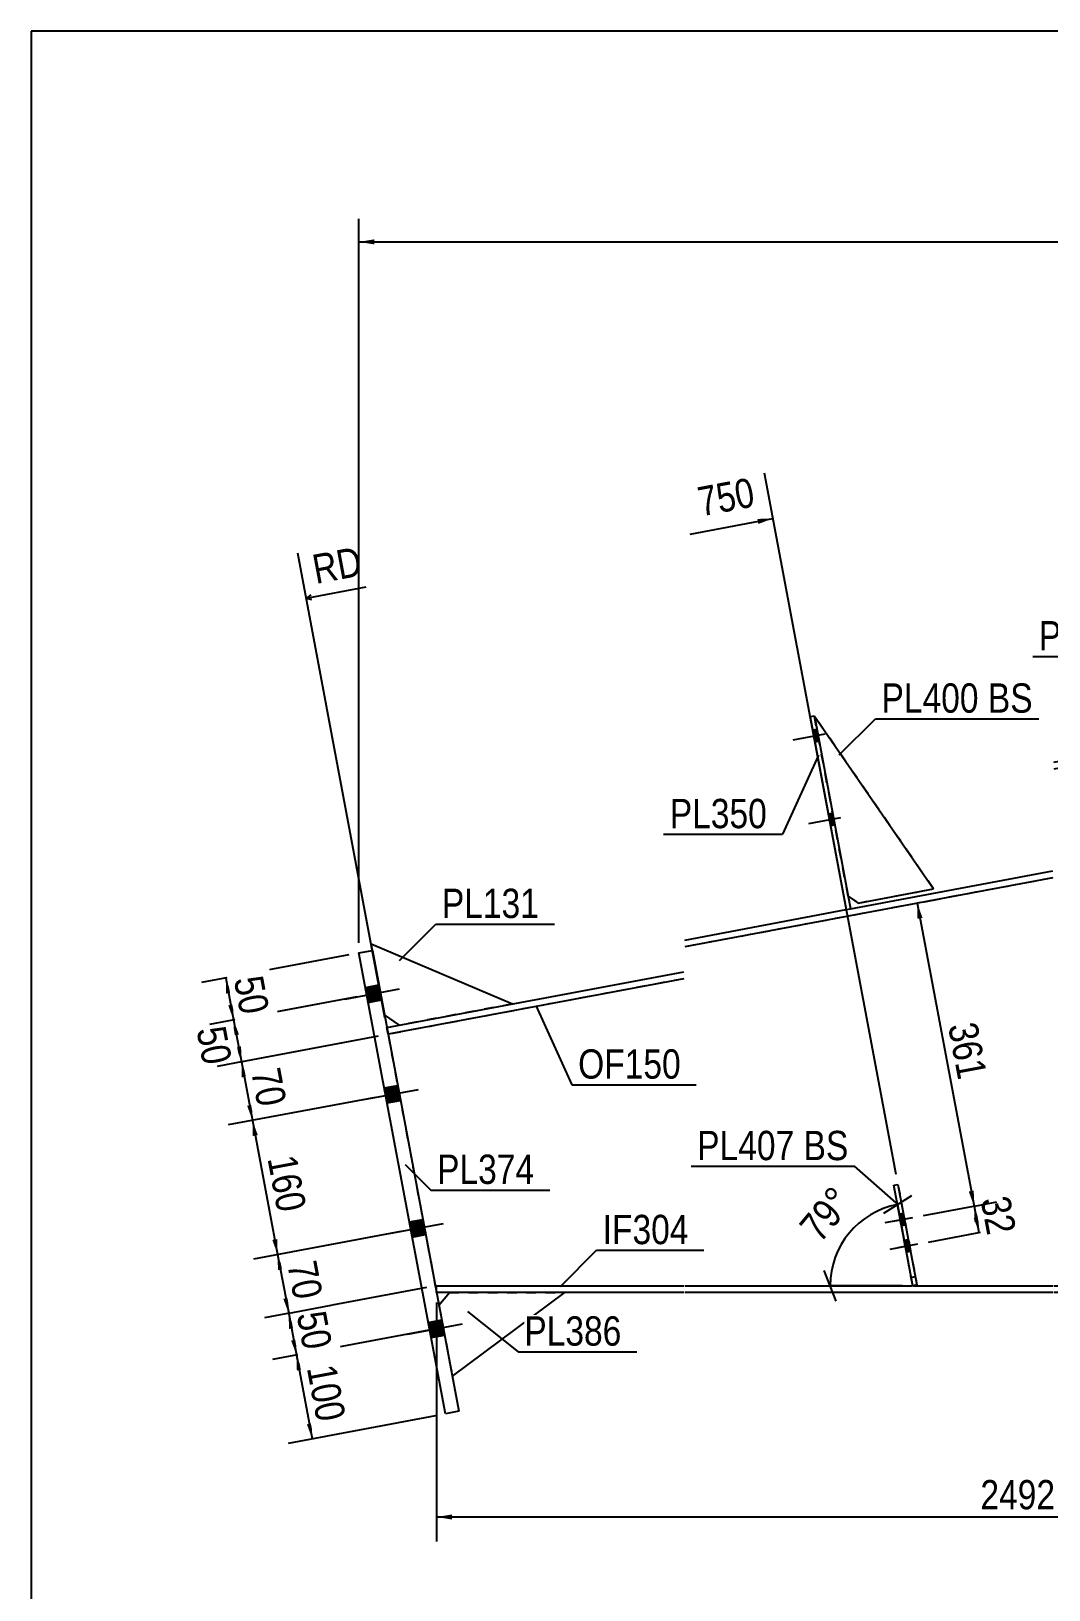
# Model space of a CAD drawing. Header units: millimetres. Extents: x -250 to 153, y -154 to 123.
# Drawn here: x -247.3 to -147.8, y -28.9 to 123.5 of the extents above; entities that cross this region are included whole.
import ezdxf

# ---------------------------------------------------------------- set-up
doc = ezdxf.new("R2010")
doc.units = ezdxf.units.MM
doc.linetypes.add('DXK_LINE_DOT1', pattern=[1.8814, 0.9407, -0.9407])
doc.linetypes.add('DXK_LINE_DOT2', pattern=[3.9198, 1.9599, -1.9599])
doc.styles.add('Arial Narrow', font='ARIALN.TTF', dxfattribs={"height": 0.2})

# ---------------------------------------------------------------- blocks, each defined once
blk = doc.blocks.new('Unknown-627307823-14430')
at = {"color": 5, "linetype": 'Continuous'}
for p, q in [((152.73, 123.46), (-247.27, 123.46)), ((-247.27, 123.46), (-247.27, -153.54))]:
    blk.add_line(p, q, dxfattribs=at)
blk = doc.blocks.new('Part-627307823-7544 - 7523')
at = {"color": 2, "linetype": 'Continuous'}
for p, q in [((-93.13, 66.12), (-60.76, 72.2)), ((-60.76, 72.2), (-60.63, 71.55)), ((-60.63, 71.55), (-109.33, 62.4)), ((-109.33, 63.08), (-93.53, 66.05)), ((-109.43, 58.43), (-147.28, 51.33)), ((-131.07, 55.05), (-109.43, 59.11)), ((-147.28, 52), (-131.48, 54.97)), ((-167.16, 37.67), (-147.38, 41.38)), ((-147.38, 40.7), (-183.37, 33.95)), ((-183.37, 34.62), (-167.57, 37.59)), ((-212.49, 26.06), (-183.47, 31.51)), ((-183.47, 30.83), (-212.37, 25.4))]:
    blk.add_line(p, q, dxfattribs=at)
at = {"color": 7, "linetype": 'DXK_LINE_DOT1'}
for p, q in [((-93.13, 66.12), (-93.53, 66.05)), ((-131.48, 54.97), (-131.07, 55.05)), ((-167.57, 37.59), (-167.16, 37.67)), ((-212.37, 25.4), (-212.49, 26.06))]:
    blk.add_line(p, q, dxfattribs=at)
blk = doc.blocks.new('Part-627307823-7543 - 7523')
at = {"color": 7, "linetype": 'DXK_LINE_DOT1'}
for p, q in [((-60.63, 71.55), (-109.33, 62.4)), ((-109.43, 58.43), (-147.28, 51.33)), ((-147.38, 40.7), (-183.37, 33.95)), ((-183.47, 30.83), (-212.37, 25.4)), ((-212.37, 25.4), (-207.76, 0.83)), ((-207.63, 0.83), (-183.47, 0.83)), ((-183.37, 0.83), (-147.38, 0.83)), ((-147.28, 0.83), (-109.43, 0.83)), ((-109.33, 0.83), (-60.63, 0.83))]:
    blk.add_line(p, q, dxfattribs=at)
at = {"color": 2, "linetype": 'Continuous'}
for p, q in [((-60.63, 0.83), (-60.63, 71.55)), ((-207.76, 0.83), (-207.63, 0.83))]:
    blk.add_line(p, q, dxfattribs=at)
blk = doc.blocks.new('Part-627307823-7545 - 7523')
at = {"color": 2, "linetype": 'Continuous'}
for p, q in [((-207.63, 0.17), (-207.63, 0.83)), ((-207.63, 0.83), (-183.47, 0.83)), ((-183.47, 0.17), (-207.63, 0.17)), ((-183.37, 0.83), (-161.09, 0.83)), ((-147.38, 0.17), (-183.37, 0.17)), ((-161.01, 0.83), (-147.38, 0.83)), ((-147.28, 0.83), (-121.73, 0.83)), ((-109.43, 0.17), (-147.28, 0.17)), ((-121.66, 0.83), (-109.43, 0.83)), ((-109.33, 0.83), (-93.97, 0.83)), ((-93.97, 0.17), (-109.33, 0.17))]:
    blk.add_line(p, q, dxfattribs=at)
at = {"color": 7, "linetype": 'DXK_LINE_DOT1'}
for p, q in [((-207.63, 0.17), (-207.63, 0.17)), ((-207.63, 0.17), (-207.63, 0.17)), ((-93.97, 0.83), (-93.97, 0.17))]:
    blk.add_line(p, q, dxfattribs=at)
blk = doc.blocks.new('Bolt-627307823-7610 - 7523')
at = {"linetype": 'Continuous'}
for points in [[(-170.23, 54.05), (-170.45, 55.2), (-170.86, 55.12), (-170.64, 53.97)], [(-170.23, 54.05), (-170.45, 55.2), (-170.86, 55.12), (-170.64, 53.97)], [(-170.23, 54.05), (-170.45, 55.2), (-170.86, 55.12), (-170.64, 53.97)], [(-168.69, 45.86), (-168.91, 47), (-169.32, 46.93), (-169.1, 45.78)], [(-168.69, 45.86), (-168.91, 47), (-169.32, 46.93), (-169.1, 45.78)], [(-168.69, 45.86), (-168.91, 47), (-169.32, 46.93), (-169.1, 45.78)]]:
    blk.add_hatch(color=3, dxfattribs=at).paths.add_polyline_path(points)
at = {"color": 3, "linetype": 'Continuous'}
for p, q in [((-170.45, 55.2), (-170.86, 55.12)), ((-170.45, 55.2), (-170.86, 55.12)), ((-170.45, 55.2), (-170.86, 55.12)), ((-169.68, 54.74), (-172.8, 54.16)), ((-169.68, 54.74), (-172.8, 54.16)), ((-169.68, 54.74), (-172.8, 54.16)), ((-170.23, 54.05), (-170.64, 53.97)), ((-170.23, 54.05), (-170.64, 53.97)), ((-170.23, 54.05), (-170.64, 53.97)), ((-168.15, 46.55), (-171.26, 45.97)), ((-168.15, 46.55), (-171.26, 45.97)), ((-168.15, 46.55), (-171.26, 45.97)), ((-168.91, 47), (-169.32, 46.93)), ((-168.91, 47), (-169.32, 46.93)), ((-168.91, 47), (-169.32, 46.93)), ((-168.69, 45.86), (-169.1, 45.78)), ((-168.69, 45.86), (-169.1, 45.78)), ((-168.69, 45.86), (-169.1, 45.78))]:
    blk.add_line(p, q, dxfattribs=at)
blk = doc.blocks.new('Bolt-627307823-7611 - 7523')
at = {"color": 3, "linetype": 'DXK_LINE_DOT2'}
for p, q in [((-161.99, 7.9), (-162.4, 7.83)), ((-161.1, 7.47), (-163.81, 6.97)), ((-161.77, 6.76), (-162.18, 6.68)), ((-160.62, 4.89), (-163.32, 4.38)), ((-161.51, 5.32), (-161.91, 5.24)), ((-161.29, 4.17), (-161.7, 4.1))]:
    blk.add_line(p, q, dxfattribs=at)
blk = doc.blocks.new('Part-627307823-7549 - 7523')
at = {"color": 2, "linetype": 'Continuous'}
for p, q in [((-170.69, 56.51), (-171.1, 56.43)), ((-171.1, 56.43), (-167.57, 37.59)), ((-170.69, 56.51), (-167.16, 37.67)), ((-167.57, 37.59), (-167.16, 37.67))]:
    blk.add_line(p, q, dxfattribs=at)
blk = doc.blocks.new('Part-627307823-7550 - 7523')
at = {"color": 2, "linetype": 'Continuous'}
for p, q in [((-170.69, 56.51), (-159.04, 39.62)), ((-166.41, 38.23), (-159.04, 39.62)), ((-167.39, 38.9), (-166.41, 38.23))]:
    blk.add_line(p, q, dxfattribs=at)
at = {"color": 7, "linetype": 'DXK_LINE_DOT1'}
blk.add_line((-167.39, 38.9), (-170.69, 56.51), dxfattribs=at)
blk = doc.blocks.new('Part-627307823-7551 - 7523')
at = {"color": 7, "linetype": 'DXK_LINE_DOT1'}
for p, q in [((-162.93, 10.65), (-162.52, 10.72)), ((-162.52, 10.72), (-160.67, 0.9)), ((-161.08, 0.82), (-162.93, 10.65)), ((-161.24, 1.64), (-160.83, 1.72)), ((-160.67, 0.9), (-161.08, 0.82))]:
    blk.add_line(p, q, dxfattribs=at)
blk = doc.blocks.new('Part-627307823-7563 - 7523')
at = {"color": 2, "linetype": 'Continuous'}
for p, q in [((-215.22, 33.35), (-213.91, 33.59)), ((-213.91, 33.59), (-205.45, -11.45)), ((-206.76, -11.7), (-215.22, 33.35)), ((-205.45, -11.45), (-206.76, -11.7))]:
    blk.add_line(p, q, dxfattribs=at)
blk = doc.blocks.new('Part-627307823-7566 - 7523')
at = {"color": 2, "linetype": 'Continuous'}
for p, q in [((-213.91, 33.59), (-214.03, 34.25)), ((-214.03, 34.25), (-200.21, 28.37)), ((-211.27, 26.29), (-212.72, 27.29))]:
    blk.add_line(p, q, dxfattribs=at)
at = {"color": 7, "linetype": 'DXK_LINE_DOT1'}
for p, q in [((-212.72, 27.29), (-213.91, 33.59)), ((-200.21, 28.37), (-211.27, 26.29))]:
    blk.add_line(p, q, dxfattribs=at)
blk = doc.blocks.new('Bolt-627307823-7632 - 7523')
at = {"linetype": 'Continuous'}
for points in [[(-161.77, 6.76), (-161.99, 7.9), (-162.4, 7.83), (-162.18, 6.68)], [(-161.29, 4.17), (-161.51, 5.32), (-161.91, 5.24), (-161.7, 4.1)]]:
    blk.add_hatch(color=3, dxfattribs=at).paths.add_polyline_path(points)
at = {"color": 3, "linetype": 'Continuous'}
for p, q in [((-161.99, 7.9), (-162.4, 7.83)), ((-161.1, 7.47), (-163.81, 6.97)), ((-161.77, 6.76), (-162.18, 6.68)), ((-160.62, 4.89), (-163.32, 4.38)), ((-161.51, 5.32), (-161.91, 5.24)), ((-161.29, 4.17), (-161.7, 4.1))]:
    blk.add_line(p, q, dxfattribs=at)
blk = doc.blocks.new('Part-627307823-7568 - 7523')
at = {"color": 2, "linetype": 'Continuous'}
for p, q in [((-207.4, -1.06), (-206.38, 0.17)), ((-195.13, 0.17), (-206.09, -8.02))]:
    blk.add_line(p, q, dxfattribs=at)
at = {"color": 7, "linetype": 'DXK_LINE_DOT1'}
for p, q in [((-206.38, 0.17), (-195.13, 0.17)), ((-207.4, -1.06), (-206.09, -8.02))]:
    blk.add_line(p, q, dxfattribs=at)
blk = doc.blocks.new('Part-627307823-7586 - 7523')
at = {"color": 2, "linetype": 'Continuous'}
for p, q in [((-162.93, 10.65), (-162.52, 10.72)), ((-162.52, 10.72), (-160.67, 0.9)), ((-161.08, 0.82), (-162.93, 10.65)), ((-160.67, 0.9), (-161.08, 0.82))]:
    blk.add_line(p, q, dxfattribs=at)
blk = doc.blocks.new('Part-627307823-7601 - 7523')
at = {"color": 7, "linetype": 'DXK_LINE_DOT1'}
for p, q in [((-159.04, 39.62), (-170.69, 56.51)), ((-166.41, 38.23), (-159.04, 39.62)), ((-167.39, 38.9), (-166.41, 38.23))]:
    blk.add_line(p, q, dxfattribs=at)
blk = doc.blocks.new('Bolt-627307823-7622 - 7523')
at = {"linetype": 'Continuous'}
for points in [[(-214.59, 29.99), (-214.31, 28.52), (-213, 28.76), (-213.28, 30.24)], [(-214.59, 29.99), (-214.31, 28.52), (-213, 28.76), (-213.28, 30.24)], [(-212.74, 20.16), (-212.47, 18.69), (-211.16, 18.93), (-211.43, 20.41)], [(-212.74, 20.16), (-212.47, 18.69), (-211.16, 18.93), (-211.43, 20.41)], [(-210.28, 7.06), (-210.01, 5.58), (-208.7, 5.83), (-208.97, 7.3)], [(-210.28, 7.06), (-210.01, 5.58), (-208.7, 5.83), (-208.97, 7.3)], [(-208.44, -2.77), (-208.16, -4.24), (-206.85, -4), (-207.13, -2.52)], [(-208.44, -2.77), (-208.16, -4.24), (-206.85, -4), (-207.13, -2.52)]]:
    blk.add_hatch(color=3, dxfattribs=at).paths.add_polyline_path(points)
at = {"color": 3, "linetype": 'Continuous'}
for p, q in [((-216.58, 28.85), (-211.26, 29.85)), ((-216.58, 28.85), (-211.26, 29.85)), ((-214.59, 29.99), (-213.28, 30.24)), ((-214.59, 29.99), (-213.28, 30.24)), ((-214.31, 28.52), (-213, 28.76)), ((-214.31, 28.52), (-213, 28.76)), ((-214.73, 19.02), (-209.41, 20.02)), ((-214.73, 19.02), (-209.41, 20.02)), ((-212.74, 20.16), (-211.43, 20.41)), ((-212.74, 20.16), (-211.43, 20.41)), ((-212.47, 18.69), (-211.16, 18.93)), ((-212.47, 18.69), (-211.16, 18.93)), ((-212.27, 5.92), (-206.95, 6.92)), ((-212.27, 5.92), (-206.95, 6.92)), ((-210.28, 7.06), (-208.97, 7.3)), ((-210.28, 7.06), (-208.97, 7.3)), ((-210.01, 5.58), (-208.7, 5.83)), ((-210.01, 5.58), (-208.7, 5.83)), ((-210.43, -3.91), (-205.1, -2.91)), ((-210.43, -3.91), (-205.1, -2.91)), ((-208.44, -2.77), (-207.13, -2.52)), ((-208.44, -2.77), (-207.13, -2.52)), ((-208.16, -4.24), (-206.85, -4)), ((-208.16, -4.24), (-206.85, -4))]:
    blk.add_line(p, q, dxfattribs=at)
blk = doc.blocks.new('StraightDimension-627307823-16600 - 7523')
at = {"linetype": 'Continuous'}
blk.add_hatch(color=7, dxfattribs=at).paths.add_polyline_path([(-176.26, 75.78), (-174.74, 75.82), (-176.17, 75.29)])
at = {"color": 7, "linetype": 'Continuous'}
for p, q in [((-162.7, 11.71), (-175.57, 80.24)), ((-182.84, 74.3), (-174.74, 75.82))]:
    blk.add_line(p, q, dxfattribs=at)
at = {"color": 0, "linetype": 'Continuous'}
blk.add_wipeout([(-214.06, 69.81), (-214.84, 73.93), (-220.68, 72.84), (-219.91, 68.71)], dxfattribs=at)
at = {"color": 7, "linetype": 'Continuous'}
for p, q in [((-212.68, 27.04), (-221.2, 72.43)), ((-214.54, 69.11), (-220.37, 68.01)), ((-219.93, 68.35), (-220.37, 68.01)), ((-219.84, 67.86), (-220.37, 68.01))]:
    blk.add_line(p, q, dxfattribs=at)
at = {"color": 3, "linetype": 'Continuous', "style": 'Arial Narrow'}
blk.add_text('RD', height=2.863, rotation=10.6341, dxfattribs=at).set_placement((-219.43, 69.41))
at = {"color": 0}
blk.add_wipeout([(-175.67, 76.56), (-176.45, 80.69), (-183.02, 79.45), (-182.24, 75.32)], dxfattribs=at)
at = {"color": 3, "style": 'Arial Narrow'}
blk.add_text('750', height=2.863, rotation=10.6341, dxfattribs=at).set_placement((-181.76, 76.02))
blk = doc.blocks.new('StraightDimension-627307823-16671 - 7523')
at = {"linetype": 'Continuous'}
for points in [[(-155.05, 7.09), (-155.08, 8.61), (-154.56, 7.18)], [(-154.63, 7.54), (-154.6, 6.02), (-155.12, 7.45)]]:
    blk.add_hatch(color=7, dxfattribs=at).paths.add_polyline_path(points)
at = {"color": 7, "linetype": 'Continuous'}
for p, q in [((-160.02, 7.68), (-152.87, 9.02)), ((-155.08, 8.61), (-154.6, 6.02)), ((-159.53, 5.1), (-152.39, 6.44))]:
    blk.add_line(p, q, dxfattribs=at)
at = {"color": 0}
blk.add_wipeout([(-154.24, 4.96), (-150.12, 5.73), (-151.01, 10.5), (-155.14, 9.73)], dxfattribs=at)
at = {"color": 3, "style": 'Arial Narrow'}
blk.add_text('32', height=2.863, rotation=-79.3661, dxfattribs=at).set_placement((-154.44, 9.25))
blk = doc.blocks.new('StraightDimension-627307823-16277 - 7523')
at = {"linetype": 'Continuous'}
for points in [[(-227.44, 25.29), (-227.48, 26.81), (-226.95, 25.38)], [(-226.74, 24.23), (-226.71, 22.71), (-227.23, 24.14)]]:
    blk.add_hatch(color=7, dxfattribs=at).paths.add_polyline_path(points)
at = {"color": 7, "linetype": 'Continuous'}
for p, q in [((-215.43, 29.07), (-229.69, 26.39)), ((-227.48, 26.81), (-226.71, 22.71)), ((-213.35, 25.22), (-228.92, 22.3))]:
    blk.add_line(p, q, dxfattribs=at)
at = {"color": 0}
blk.add_wipeout([(-230.92, 21.57), (-226.79, 22.34), (-227.69, 27.12), (-231.81, 26.34)], dxfattribs=at)
at = {"color": 3, "style": 'Arial Narrow'}
blk.add_text('50', height=2.863, rotation=-79.3661, dxfattribs=at).set_placement((-231.11, 25.86))
blk = doc.blocks.new('StraightDimension-627307823-16272 - 7523')
at = {"linetype": 'Continuous'}
for points in [[(-221.29, -7.47), (-221.32, -5.95), (-220.8, -7.38)], [(-219.82, -12.62), (-219.79, -14.14), (-220.31, -12.72)]]:
    blk.add_hatch(color=7, dxfattribs=at).paths.add_polyline_path(points)
at = {"color": 7, "linetype": 'Continuous'}
for p, q in [((-207.85, -3.42), (-223.68, -6.4)), ((-221.32, -5.95), (-219.79, -14.14)), ((-207.74, -11.88), (-222.14, -14.59))]:
    blk.add_line(p, q, dxfattribs=at)
at = {"color": 0}
blk.add_wipeout([(-219.79, -13.31), (-215.66, -12.53), (-216.9, -5.96), (-221.02, -6.74)], dxfattribs=at)
at = {"color": 3, "style": 'Arial Narrow'}
blk.add_text('100', height=2.863, rotation=-79.3661, dxfattribs=at).set_placement((-220.32, -7.22))
blk = doc.blocks.new('StraightDimension-627307823-16273 - 7523')
at = {"linetype": 'Continuous'}
for points in [[(-222.06, -3.4), (-222.09, -1.88), (-221.57, -3.31)], [(-221.35, -4.43), (-221.32, -5.95), (-221.85, -4.53)]]:
    blk.add_hatch(color=7, dxfattribs=at).paths.add_polyline_path(points)
at = {"color": 7, "linetype": 'Continuous'}
for p, q in [((-208.62, 0.65), (-224.45, -2.32)), ((-222.09, -1.88), (-221.32, -5.95)), ((-207.85, -3.42), (-223.68, -6.4))]:
    blk.add_line(p, q, dxfattribs=at)
at = {"color": 0}
blk.add_wipeout([(-221.11, -6.28), (-216.98, -5.5), (-217.88, -0.73), (-222.01, -1.5)], dxfattribs=at)
at = {"color": 3, "style": 'Arial Narrow'}
blk.add_text('50', height=2.863, rotation=-79.3661, dxfattribs=at).set_placement((-221.31, -1.98))
blk = doc.blocks.new('StraightDimension-627307823-16274 - 7523')
at = {"linetype": 'Continuous'}
for points in [[(-223.14, 2.35), (-223.17, 3.87), (-222.65, 2.45)], [(-222.12, -0.36), (-222.09, -1.88), (-222.61, -0.45)]]:
    blk.add_hatch(color=7, dxfattribs=at).paths.add_polyline_path(points)
at = {"color": 7, "linetype": 'Continuous'}
for p, q in [((-211.13, 6.14), (-225.53, 3.43)), ((-223.17, 3.87), (-222.09, -1.88)), ((-208.62, 0.65), (-224.45, -2.32))]:
    blk.add_line(p, q, dxfattribs=at)
at = {"color": 0}
blk.add_wipeout([(-222.03, -1.36), (-217.91, -0.59), (-218.8, 4.19), (-222.93, 3.41)], dxfattribs=at)
at = {"color": 3, "style": 'Arial Narrow'}
blk.add_text('70', height=2.863, rotation=-79.3661, dxfattribs=at).set_placement((-222.23, 2.93))
blk = doc.blocks.new('StraightDimension-627307823-16275 - 7523')
at = {"linetype": 'Continuous'}
for points in [[(-225.6, 15.46), (-225.63, 16.98), (-225.11, 15.55)], [(-223.2, 5.39), (-223.17, 3.87), (-223.69, 5.3)]]:
    blk.add_hatch(color=7, dxfattribs=at).paths.add_polyline_path(points)
at = {"color": 7, "linetype": 'Continuous'}
for p, q in [((-213.59, 19.24), (-227.99, 16.54)), ((-225.63, 16.98), (-223.17, 3.87)), ((-211.13, 6.14), (-225.53, 3.43))]:
    blk.add_line(p, q, dxfattribs=at)
at = {"color": 0}
blk.add_wipeout([(-223.64, 7.17), (-219.51, 7.94), (-220.74, 14.51), (-224.87, 13.74)], dxfattribs=at)
at = {"color": 3, "style": 'Arial Narrow'}
blk.add_text('160', height=2.863, rotation=-79.3661, dxfattribs=at).set_placement((-224.17, 13.26))
blk = doc.blocks.new('StraightDimension-627307823-16276 - 7523')
at = {"linetype": 'Continuous'}
for points in [[(-226.68, 21.19), (-226.71, 22.71), (-226.18, 21.28)], [(-225.66, 18.5), (-225.63, 16.98), (-226.15, 18.41)]]:
    blk.add_hatch(color=7, dxfattribs=at).paths.add_polyline_path(points)
at = {"color": 7, "linetype": 'Continuous'}
for p, q in [((-213.35, 25.22), (-229.07, 22.27)), ((-226.71, 22.71), (-225.63, 16.98)), ((-213.59, 19.24), (-227.99, 16.54))]:
    blk.add_line(p, q, dxfattribs=at)
at = {"color": 0}
blk.add_wipeout([(-225.57, 17.49), (-221.45, 18.26), (-222.34, 23.03), (-226.47, 22.26)], dxfattribs=at)
at = {"color": 3, "style": 'Arial Narrow'}
blk.add_text('70', height=2.863, rotation=-79.3661, dxfattribs=at).set_placement((-225.77, 21.78))
blk = doc.blocks.new('StraightDimension-627307823-16278 - 7523')
at = {"linetype": 'Continuous'}
for points in [[(-228.21, 29.38), (-228.24, 30.9), (-227.72, 29.47)], [(-227.51, 28.33), (-227.48, 26.81), (-228, 28.23)]]:
    blk.add_hatch(color=7, dxfattribs=at).paths.add_polyline_path(points)
at = {"color": 7, "linetype": 'Continuous'}
for p, q in [((-216.2, 33.16), (-230.6, 30.46)), ((-228.24, 30.9), (-227.48, 26.81)), ((-215.43, 29.07), (-229.83, 26.36))]:
    blk.add_line(p, q, dxfattribs=at)
at = {"color": 0}
blk.add_wipeout([(-227.26, 26.5), (-223.14, 27.27), (-224.03, 32.04), (-228.16, 31.27)], dxfattribs=at)
at = {"color": 3, "style": 'Arial Narrow'}
blk.add_text('50', height=2.863, rotation=-79.3661, dxfattribs=at).set_placement((-227.46, 30.79))
blk = doc.blocks.new('StraightDimension-627307823-16572 - 7523')
at = {"linetype": 'Continuous'}
blk.add_hatch(color=7, dxfattribs=at).paths.add_polyline_path([(-213.72, 102.61), (-215.22, 102.86), (-213.72, 103.11)])
at = {"color": 7, "linetype": 'Continuous'}
for p, q in [((-215.22, 34.35), (-215.22, 105.11)), ((-215.22, 102.86), (114.98, 102.86))]:
    blk.add_line(p, q, dxfattribs=at)
blk = doc.blocks.new('StraightDimension-627307823-16672 - 7523')
at = {"linetype": 'Continuous'}
for points in [[(-160.61, 36.69), (-160.64, 38.21), (-160.12, 36.78)], [(-155.11, 10.13), (-155.08, 8.61), (-155.6, 10.03)]]:
    blk.add_hatch(color=7, dxfattribs=at).paths.add_polyline_path(points)
at = {"color": 7, "linetype": 'Continuous'}
for p, q in [((-160.64, 38.21), (-155.08, 8.61)), ((-159.94, 38.34), (-158.43, 38.63)), ((-160.02, 7.68), (-152.87, 9.02))]:
    blk.add_line(p, q, dxfattribs=at)
at = {"color": 0}
blk.add_wipeout([(-157.1, 20.15), (-152.97, 20.93), (-154.2, 27.5), (-158.33, 26.72)], dxfattribs=at)
at = {"color": 3, "style": 'Arial Narrow'}
blk.add_text('361', height=2.863, rotation=-79.3661, dxfattribs=at).set_placement((-157.63, 26.24))
blk = doc.blocks.new('StraightDimension-627307823-17358 - 7523')
at = {"linetype": 'Continuous'}
for points in [[(-206.13, -22.03), (-207.63, -21.78), (-206.13, -21.53)], [(-95.47, -21.53), (-93.97, -21.78), (-95.47, -22.03)]]:
    blk.add_hatch(color=7, dxfattribs=at).paths.add_polyline_path(points)
at = {"color": 7, "linetype": 'Continuous'}
for p, q in [((-207.63, -0.83), (-207.63, -24.18)), ((-93.97, -1.83), (-93.97, -24.18)), ((-207.63, -21.78), (-93.97, -21.78))]:
    blk.add_line(p, q, dxfattribs=at)
at = {"color": 0}
blk.add_wipeout([(-146.54, -21.63), (-146.54, -17.43), (-155.06, -17.43), (-155.06, -21.63)], dxfattribs=at)
at = {"color": 3, "style": 'Arial Narrow'}
blk.add_text('2492', height=2.863, dxfattribs=at).set_placement((-154.46, -21.03))
blk = doc.blocks.new('AngleDimension-627307823-18511 - 7523')
at = {"color": 1, "linetype": 'Continuous'}
for p, q in [((-161.21, 9.62), (-163.94, 7.89)), ((-162.57, 8.76), (-161.09, 0.83)), ((-168.55, -0.67), (-169.75, 2.33)), ((-162.09, 0.83), (-169.15, 0.83)), ((-169.15, 0.83), (-161.09, 0.83))]:
    blk.add_line(p, q, dxfattribs=at)
blk.add_arc((-161.09, 0.83), 8.06, 100.6362, 180, dxfattribs=at)
at = {"color": 0}
blk.add_wipeout([(-165.92, 9.04), (-169.15, 11.72), (-173.28, 6.75), (-170.04, 4.07)], dxfattribs=at)
at = {"color": 136, "style": 'Arial Narrow'}
blk.add_text('79°', height=2.863, rotation=50.3172, dxfattribs=at).set_placement((-170.12, 4.91))
blk = doc.blocks.new('MarkSet-627307823-14909 - 7523')
at = {"color": 0}
for points in [[(-172.65, 13.1), (-172.65, 16.1), (-182.15, 16.1), (-182.15, 13.1)], [(-167.37, 13.1), (-167.37, 16.1), (-171.75, 16.1), (-171.75, 13.1)]]:
    blk.add_wipeout(points, dxfattribs=at)
for points in [[(-172.65, 13.1), (-172.65, 16.1), (-182.15, 16.1), (-182.15, 13.1)], [(-167.37, 13.1), (-167.37, 16.1), (-171.75, 16.1), (-171.75, 13.1)]]:
    blk.add_wipeout(points, dxfattribs=at)
at = {"color": 7, "linetype": 'Continuous'}
for p in [(-182.75, 12.5), (-162.45, 8.71)]:
    blk.add_line(p, (-166.77, 12.5), dxfattribs=at)
at = {"color": 3, "style": 'Arial Narrow'}
for s, p in [('PL407', (-182.15, 13.1)), ('BS', (-171.75, 13.1))]:
    blk.add_text(s, height=2.863, dxfattribs=at).set_placement(p)
blk = doc.blocks.new('MarkSet-627307823-14931 - 7523')
at = {"color": 0}
for points in [[(-154.63, 56.84), (-154.63, 59.84), (-164.13, 59.84), (-164.13, 56.84)], [(-149.34, 56.84), (-149.34, 59.84), (-153.73, 59.84), (-153.73, 56.84)]]:
    blk.add_wipeout(points, dxfattribs=at)
for points in [[(-154.63, 56.84), (-154.63, 59.84), (-164.13, 59.84), (-164.13, 56.84)], [(-149.34, 56.84), (-149.34, 59.84), (-153.73, 59.84), (-153.73, 56.84)]]:
    blk.add_wipeout(points, dxfattribs=at)
at = {"color": 7, "linetype": 'Continuous'}
for p, q in [((-168.26, 52.71), (-164.73, 56.24)), ((-164.73, 56.24), (-148.74, 56.24))]:
    blk.add_line(p, q, dxfattribs=at)
at = {"color": 3, "style": 'Arial Narrow'}
for s, p in [('PL400', (-164.13, 56.84)), ('BS', (-153.73, 56.84))]:
    blk.add_text(s, height=2.863, dxfattribs=at).set_placement(p)
blk = doc.blocks.new('Mark-627307823-15042 - 7523')
at = {"color": 0}
blk.add_wipeout([(-183.74, 21.07), (-183.74, 24.07), (-193.79, 24.07), (-193.79, 21.07)], dxfattribs=at)
blk.add_wipeout([(-183.74, 21.07), (-183.74, 24.07), (-193.79, 24.07), (-193.79, 21.07)], dxfattribs=at)
at = {"color": 7, "linetype": 'Continuous'}
for p, q in [((-197.92, 28.21), (-194.39, 20.47)), ((-194.39, 20.47), (-182.24, 20.47))]:
    blk.add_line(p, q, dxfattribs=at)
at = {"color": 3, "style": 'Arial Narrow'}
blk.add_text('OF150', height=2.863, dxfattribs=at).set_placement((-193.79, 21.07))
blk = doc.blocks.new('Mark-627307823-15045 - 7523')
at = {"color": 0}
blk.add_wipeout([(-182.99, 4.89), (-182.99, 7.89), (-191.39, 7.89), (-191.39, 4.89)], dxfattribs=at)
blk.add_wipeout([(-182.99, 4.89), (-182.99, 7.89), (-191.39, 7.89), (-191.39, 4.89)], dxfattribs=at)
at = {"color": 7, "linetype": 'Continuous'}
for p, q in [((-195.53, 0.76), (-191.99, 4.29)), ((-191.99, 4.29), (-181.49, 4.29))]:
    blk.add_line(p, q, dxfattribs=at)
at = {"color": 3, "style": 'Arial Narrow'}
blk.add_text('IF304', height=2.863, dxfattribs=at).set_placement((-191.39, 4.89))
blk = doc.blocks.new('Mark-627307823-15054 - 7523')
at = {"color": 7, "linetype": 'Continuous'}
blk.add_line((-134.2, 70.06), (-137.73, 62.33), dxfattribs=at)
at = {"color": 0}
blk.add_wipeout([(-139.23, 62.93), (-139.23, 65.93), (-148.74, 65.93), (-148.74, 62.93)], dxfattribs=at)
blk.add_wipeout([(-139.23, 62.93), (-139.23, 65.93), (-148.74, 65.93), (-148.74, 62.93)], dxfattribs=at)
at = {"color": 7, "linetype": 'Continuous'}
blk.add_line((-149.34, 62.33), (-137.73, 62.33), dxfattribs=at)
at = {"color": 3, "style": 'Arial Narrow'}
blk.add_text('PL350', height=2.863, dxfattribs=at).set_placement((-148.74, 62.93))
blk = doc.blocks.new('Mark-627307823-15057 - 7523')
at = {"color": 7, "linetype": 'Continuous'}
blk.add_line((-170.29, 52.68), (-173.82, 44.95), dxfattribs=at)
at = {"color": 0}
blk.add_wipeout([(-175.32, 45.55), (-175.32, 48.55), (-184.83, 48.55), (-184.83, 45.55)], dxfattribs=at)
blk.add_wipeout([(-175.32, 45.55), (-175.32, 48.55), (-184.83, 48.55), (-184.83, 45.55)], dxfattribs=at)
at = {"color": 7, "linetype": 'Continuous'}
blk.add_line((-185.43, 44.95), (-173.82, 44.95), dxfattribs=at)
at = {"color": 3, "style": 'Arial Narrow'}
blk.add_text('PL350', height=2.863, dxfattribs=at).set_placement((-184.83, 45.55))
blk = doc.blocks.new('Mark-627307823-15069 - 7523')
at = {"color": 0}
blk.add_wipeout([(-198.07, 10.78), (-198.07, 13.78), (-207.58, 13.78), (-207.58, 10.78)], dxfattribs=at)
blk.add_wipeout([(-198.07, 10.78), (-198.07, 13.78), (-207.58, 13.78), (-207.58, 10.78)], dxfattribs=at)
at = {"color": 7, "linetype": 'Continuous'}
for p, q in [((-210.69, 12.68), (-208.18, 10.18)), ((-208.18, 10.18), (-196.57, 10.18))]:
    blk.add_line(p, q, dxfattribs=at)
at = {"color": 3, "style": 'Arial Narrow'}
blk.add_text('PL374', height=2.863, dxfattribs=at).set_placement((-207.58, 10.78))
blk = doc.blocks.new('Mark-627307823-15072 - 7523')
at = {"color": 0}
blk.add_wipeout([(-197.6, 36.77), (-197.6, 39.77), (-207.11, 39.77), (-207.11, 36.77)], dxfattribs=at)
blk.add_wipeout([(-197.6, 36.77), (-197.6, 39.77), (-207.11, 39.77), (-207.11, 36.77)], dxfattribs=at)
at = {"color": 7, "linetype": 'Continuous'}
for p, q in [((-211.24, 32.63), (-207.71, 36.17)), ((-207.71, 36.17), (-196.1, 36.17))]:
    blk.add_line(p, q, dxfattribs=at)
at = {"color": 3, "style": 'Arial Narrow'}
blk.add_text('PL131', height=2.863, dxfattribs=at).set_placement((-207.11, 36.77))
blk = doc.blocks.new('Mark-627307823-15075 - 7523')
at = {"color": 0}
blk.add_wipeout([(-189.54, -5.03), (-189.54, -2.03), (-199.05, -2.03), (-199.05, -5.03)], dxfattribs=at)
blk.add_wipeout([(-189.54, -5.03), (-189.54, -2.03), (-199.05, -2.03), (-199.05, -5.03)], dxfattribs=at)
at = {"color": 7, "linetype": 'Continuous'}
for p, q in [((-204.62, -1.7), (-199.65, -5.63)), ((-199.65, -5.63), (-188.04, -5.63))]:
    blk.add_line(p, q, dxfattribs=at)
at = {"color": 3, "style": 'Arial Narrow'}
blk.add_text('PL386', height=2.863, dxfattribs=at).set_placement((-199.05, -5.03))

msp = doc.modelspace()

# ---------------------------------------------------------------- block references
for name in ['Unknown-627307823-14430', 'Part-627307823-7544 - 7523', 'Part-627307823-7543 - 7523', 'Part-627307823-7549 - 7523', 'Part-627307823-7550 - 7523', 'Part-627307823-7601 - 7523', 'Bolt-627307823-7610 - 7523', 'Part-627307823-7563 - 7523', 'Part-627307823-7566 - 7523', 'Bolt-627307823-7622 - 7523', 'Part-627307823-7551 - 7523', 'Part-627307823-7586 - 7523', 'Bolt-627307823-7611 - 7523', 'Bolt-627307823-7632 - 7523', 'Part-627307823-7545 - 7523', 'Part-627307823-7568 - 7523']:
    msp.add_blockref(name, (0, 0))

# ---------------------------------------------------------------- next in the draw order: block references
for name in ['StraightDimension-627307823-16600 - 7523', 'StraightDimension-627307823-16671 - 7523', 'Mark-627307823-15045 - 7523', 'StraightDimension-627307823-16272 - 7523']:
    msp.add_blockref(name, (0, 0))

# ---------------------------------------------------------------- next in the draw order: block references
for name in ['StraightDimension-627307823-16572 - 7523', 'StraightDimension-627307823-16277 - 7523', 'Mark-627307823-15042 - 7523', 'StraightDimension-627307823-16273 - 7523']:
    msp.add_blockref(name, (0, 0))

# ---------------------------------------------------------------- next in the draw order: block references
for name in ['Mark-627307823-15054 - 7523', 'MarkSet-627307823-14931 - 7523', 'Mark-627307823-15057 - 7523', 'Mark-627307823-15072 - 7523', 'StraightDimension-627307823-16672 - 7523', 'StraightDimension-627307823-16278 - 7523', 'StraightDimension-627307823-16274 - 7523', 'StraightDimension-627307823-17358 - 7523']:
    msp.add_blockref(name, (0, 0))

# ---------------------------------------------------------------- next in the draw order: block references
for name in ['StraightDimension-627307823-16275 - 7523', 'AngleDimension-627307823-18511 - 7523', 'Mark-627307823-15075 - 7523']:
    msp.add_blockref(name, (0, 0))

# ---------------------------------------------------------------- next in the draw order: block references
for name in ['StraightDimension-627307823-16276 - 7523', 'MarkSet-627307823-14909 - 7523', 'Mark-627307823-15069 - 7523']:
    msp.add_blockref(name, (0, 0))

doc.saveas('drawing.dxf')
